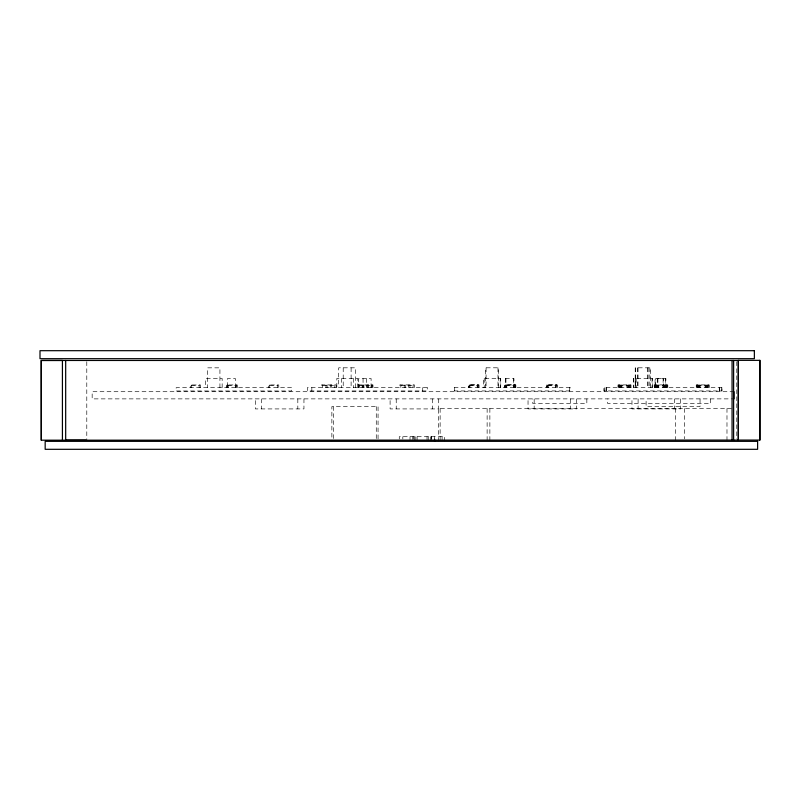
<?xml version="1.0" encoding="UTF-8"?>
<svg xmlns="http://www.w3.org/2000/svg" width="800" height="800" viewBox="0 0 800 800"><rect width="100%" height="100%" fill="white"/><g stroke="black" fill="none" stroke-linecap="round" stroke-linejoin="round"><path stroke-width="0.6" stroke-dasharray="4 3" d="M505.42 378.55L513.97 378.54L513.97 387.62M546.61 384.9L546.61 387.62L546.59 384.9L556.83 384.9L556.81 387.62M191.43 385.67L199.13 385.67M227.64 385.67L235.93 385.67M269.69 385.67L277.4 385.67M322.6 385.64L334.82 385.64M358.81 385.64L371.61 385.64M400.86 385.64L413.08 385.64M469.48 385.64L477.69 385.63M505.68 385.64L514.49 385.63M547.74 385.64L555.96 385.63M619.13 385.64L629.64 385.64M655.34 385.64L666.43 385.64M697.39 385.64L707.9 385.64M734 391.71L92.16 391.71L92.16 398.88L734 398.88M731.52 408.51L438.4 408.51L438.4 441.34M736.78 361.73L736.78 438.94M726.98 408.51L726.98 441.34M721.45 387.62L721.45 390.94M719.74 387.67L719.74 390.98M719.26 387.62L719.26 390.94M710.68 398.88L710.68 403.51L607.67 403.51L607.67 398.88M709.27 387.62L709.27 384.9L696.25 384.9L696.25 387.62M708.66 384.9L708.66 387.62M707.9 384.9L707.9 387.62M707.29 384.9L707.29 387.62M706.95 384.95L706.95 387.67M706.47 384.9L706.47 387.62M705.58 384.95L705.58 387.67M705.1 384.9L705.1 387.62M700.2 384.9L700.2 387.62M700.05 398.88L700.05 406.6L646.1 406.6L646.1 398.88M699.58 384.9L699.58 387.62M699.05 384.9L699.05 387.62M698.44 384.9L698.44 387.62M697.87 384.95L697.87 387.67M697.39 384.9L697.39 387.62M696.73 384.95L696.73 387.67M684.52 408.51L684.52 438.91M680.58 398.88L680.58 408.92L631.97 408.92L631.97 398.88M675.52 408.51L675.52 441.34M674.45 398.88L674.45 408.92M667.8 387.62L667.8 384.9L654.19 384.9L654.19 387.62M667.18 384.9L667.18 387.62M666.6 384.9L666.6 387.62M666.43 384.9L666.43 387.62M665.82 387.62L665.91 378.55L655.08 378.55L655.08 387.62M665.48 384.95L665.48 387.67M665.3 378.55L665.3 387.62L665.23 384.9M665 384.9L665 387.62M664.89 384.95L664.89 387.67M664.41 384.9L664.41 387.62M664.11 384.95L664.11 387.67M663.63 384.9L663.63 387.62M663.52 387.67L663.59 378.6L655.56 378.6L655.56 387.67M663.11 378.55L663.11 387.62M663.04 384.9L663.04 387.62M658.72 384.9L658.72 387.62M658.14 384.9L658.14 387.62M657.88 378.55L657.88 387.62M657.58 384.9L657.52 387.62M657.26 378.55L657.26 387.62M656.99 384.9L656.99 387.62M656.38 384.9L656.4 387.67M655.92 384.9L655.82 387.67M655.34 384.9L655.34 387.62M655.25 384.95L655.25 387.67M654.77 384.9L654.77 387.62M654.67 384.95L654.67 387.67M652.66 387.62L652.66 378.42L633.36 378.42L633.36 387.62M652.05 378.42L652.05 387.62M650.34 387.67L650.44 367.81L635.22 367.81L635.22 387.62M649.82 367.81L649.82 387.62M648.12 367.85L648.12 387.67M647.64 367.81L647.64 387.62M638.02 367.81L638.02 387.62M638.1 398.88L638.1 408.92M637.41 367.81L637.41 387.62M636.16 378.42L636.16 387.62M635.7 367.85L635.7 387.67M635.55 378.42L635.55 387.62M633.84 378.47L633.84 387.67M631 387.62L631 384.9L617.98 384.9L617.98 387.62M630.39 384.9L630.39 387.62M629.64 384.9L629.64 387.62M629.02 384.9L629.02 387.62M628.68 384.95L628.68 387.67M628.2 384.9L628.2 387.62M627.31 384.95L627.31 387.67M626.83 384.9L626.83 387.62M621.93 384.9L621.93 387.62M621.32 384.9L621.32 387.62M620.78 384.9L620.78 387.62M620.17 384.9L620.17 387.62M619.61 384.95L619.61 387.67M619.13 384.9L619.13 387.62M618.46 384.95L618.46 387.67M606.65 387.62L606.65 390.94M606.04 387.62L606.04 390.94M604.33 387.67L604.33 390.98M586.84 398.88L586.84 403.51L532.77 403.51L532.77 398.88M576.65 398.88L576.65 408.92L528.04 408.92L528.04 398.88M570.52 398.88L570.52 408.92M569.62 387.62L569.61 390.94M557.33 387.61L557.33 384.89L547.11 384.89L547.11 387.61M555.96 384.89L555.96 387.61M555.44 384.9L555.46 387.62M548.25 384.89L548.25 387.61M547.74 384.9L547.74 387.62M534.17 398.88L534.17 408.92M515.85 387.61L515.85 384.89L505.05 384.89L505.05 387.61M515.36 387.62L515.34 384.9L504.53 384.9L504.55 387.62M515.27 384.89L515.27 387.61M514.75 384.9L514.75 387.62M514.49 384.89L514.49 387.61M513.9 384.89L513.9 387.61M513.47 378.55L513.47 387.62M513.4 384.9L513.39 387.62M506.78 384.89L506.78 387.61M505.94 378.54L505.94 387.61M505.63 384.89L505.68 387.62M505.44 378.55L505.42 387.62M505.14 384.9L505.12 387.62M500.72 387.61L500.72 378.41L483.71 378.42L483.72 387.62M500.22 378.42L500.21 387.62M498.49 387.61L498.49 367.8L485.57 367.81L485.58 387.62M497.98 367.81L498 387.62M489.87 408.51L489.87 441.34M487.13 408.51L487.13 441.34M486.08 367.8L486.08 387.61M484.22 378.41L484.22 387.61M479.06 387.61L479.06 384.89L468.84 384.89L468.84 387.61M478.55 387.62L478.56 384.9L468.33 384.9L468.33 387.62M477.69 384.89L477.69 387.61M477.2 384.9L477.18 387.62M469.99 384.89L469.99 387.61M469.49 384.9L469.49 387.62M454.71 387.61L454.71 390.93M444.68 441.34L444.68 436.71L399.27 436.71L399.27 439.03M442.1 436.71L442.1 441.34M440.13 408.51L440.13 441.34M438.71 398.88L438.71 408.92L390.1 408.92L390.1 398.88M434.57 436.71L434.57 439.03M432.58 398.88L432.58 408.92M431.68 436.71L431.68 439.03M431.37 436.71L431.37 441.34M430.38 436.71L430.38 441.34M428.24 436.71L428.24 441.34M427.02 436.71L427.02 441.34M422.73 387.62L422.73 390.94M417.12 436.71L417.12 441.34M415.82 436.71L415.82 441.34M414.45 387.62L414.45 384.9L399.72 384.9L399.72 387.62M414.35 436.71L414.35 441.34M413.14 436.71L413.14 439.03M413.08 384.9L413.08 387.62M412.93 436.71L412.93 441.34M410.01 436.71L410.01 441.34M409.94 384.9L409.94 387.62M408.57 384.9L408.57 387.62M405.38 384.9L405.38 387.62M404.23 384.9L404.23 387.62M402.82 436.71L402.82 439.03M400.86 384.9L400.86 387.62M396.23 398.88L396.23 408.92M378.06 438.86L378.06 406.58L331.87 406.58L331.87 441.34M376.28 406.58L376.28 438.86M372.98 387.62L372.98 384.9L357.66 384.9L357.66 387.62M372.4 384.9L372.4 387.62M371.61 384.9L371.61 387.62M371.03 387.62L371.1 378.55L358.55 378.55L358.55 387.62M368.47 384.9L368.47 387.62M367.88 384.9L367.88 387.62M367.1 384.9L367.1 387.62M366.58 378.55L366.51 387.62M363.91 384.9L363.91 387.62M363.32 384.9L363.32 387.62M363.06 378.55L363.06 387.62M362.76 384.9L362.76 387.62M362.17 384.9L362.17 387.62M359.39 384.9L359.39 387.62M358.81 384.9L358.81 387.62M358.24 384.9L358.24 387.62M357.85 387.62L357.85 378.42L336.83 378.42L336.83 387.62M355.62 387.62L355.62 367.81L338.69 367.81L338.69 387.62M353.33 378.42L353.33 387.62M351.11 367.81L351.11 387.62M343.21 367.81L343.21 387.62M341.35 378.42L341.35 387.62M336.19 387.62L336.19 384.9L321.45 384.9L321.45 387.62M334.82 384.9L334.82 387.62M333.65 406.58L333.65 438.86M331.67 384.9L331.67 387.62M330.3 384.9L330.3 387.62M327.12 384.9L327.12 387.62M325.97 384.9L325.97 387.62M322.6 384.9L322.6 387.62M311.84 387.62L311.84 390.94M303.95 398.88L303.95 408.92L255.34 408.92L255.34 398.88M297.82 398.88L297.82 408.92M278.77 387.66L278.77 384.94L268.55 384.94L268.55 387.66M277.4 384.94L277.4 387.66M269.69 384.94L269.69 387.66M261.47 398.88L261.47 408.92M237.29 387.66L237.29 384.94L226.49 384.94L226.49 387.66M236.71 384.94L236.71 387.66M235.93 384.94L235.93 387.66M235.34 387.66L235.41 378.59L227.38 378.59L227.38 387.66M228.22 384.94L228.22 387.66M227.64 384.94L227.64 387.66M227.07 384.94L227.07 387.66M222.16 387.66L222.16 378.46L205.66 378.46L205.66 387.66M219.93 387.66L219.93 367.84L207.52 367.84L207.52 387.66M200.5 387.66L200.5 384.94L190.28 384.94L190.28 387.66M199.13 384.94L199.13 387.66M191.43 384.94L191.43 387.66M86.79 361.7L86.79 438.92M291.56 387.66L176.15 387.66L176.15 390.97L291.56 390.97L291.56 387.66M427.25 387.62L307.32 387.62L307.32 390.94L427.25 390.94L427.25 387.62M570.12 387.61L454.2 387.62L454.2 390.94L570.12 390.93L570.12 387.61M722.06 387.62L603.85 387.62L603.85 390.94L722.06 390.94L722.06 387.62M506.28 387.62L506.28 384.9L506.27 387.62"/><path stroke-width="1.2" d="M86.79 440.17L65.68 440.19L65.68 360.46M62.42 440.19L62.42 360.46L41.24 360.47L41.31 440.19L760 440.07L760 360.35L738.23 360.35L738.23 440.07M759.72 360.35L759.72 440.07M738.39 440.19L738.39 360.48L41.24 360.47L41.24 440.19M734 391.71L734 398.88M733.62 360.43L733.62 440.14M732.07 360.43L732.07 440.14M434.57 439.03L434.57 441.34M754.37 350.69L40 350.69L40 358.68L754.37 358.68L754.37 350.69M757.61 441.34L45.17 441.34L45.17 449.31L757.61 449.31L757.61 441.34"/></g></svg>
